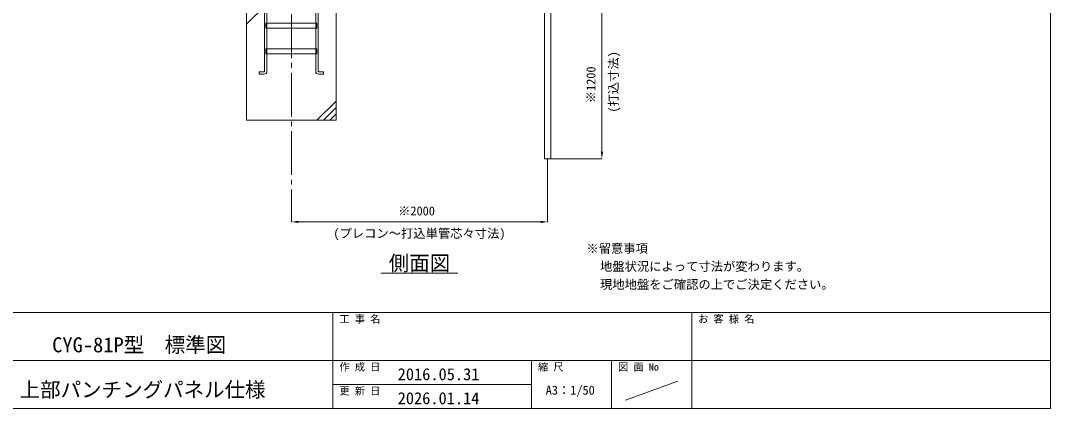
# Model space of a CAD drawing. Units: millimetres, scale not verified. Extents: x 14020 to 34145, y -14438 to 14438.
# Drawn here: x 26106 to 34145, y 562 to 3591 of the extents above; entities that cross this region are included whole.
import ezdxf
from ezdxf.enums import TextEntityAlignment as Align

# ---------------------------------------------------------------- set-up
doc = ezdxf.new("R2010")
doc.units = ezdxf.units.MM
doc.header["$LTSCALE"] = 38
doc.linetypes.add('CHAIN2', pattern=[12, 9, -1, 1, -1])
doc.linetypes.add('DASHED1', pattern=[1.8, 1.2, -0.6])
for name, color, linetype, lineweight in [('0-9_基礎工事用PCA小', 7, 'Continuous', 18), ('0-A_図面枠', 7, 'Continuous', 18), ('0-B_寸法', 3, 'Continuous', 18), ('0-D_単管', 7, 'Continuous', 18), ('1-3_通芯', 1, 'CHAIN2', 18), ('1-8_文字', 7, 'Continuous', 18)]:
    doc.layers.add(name, color=color, linetype=linetype, lineweight=lineweight)
doc.styles.add('ＭＳ ゴシック', font='')
doc.styles.get('ＭＳ ゴシック').set_extended_font_data('MS Gothic')

msp = doc.modelspace()

# ---------------------------------------------------------------- linework, layer by layer
at = {"layer": '0-9_基礎工事用PCA小'}
for p, q in [((27869.8, 3562.5), (28019.8, 3712.5)), ((28029.33, 3532.5), (28029.33, 3370.5)), ((28410.27, 3532.5), (28410.27, 3370.5)), ((28029.33, 3332.5), (28029.33, 3195.5)), ((28410.27, 3332.5), (28410.27, 3195.5)), ((28569.8, 2962.5), (28419.8, 2812.5)), ((28569.8, 2912.5), (28469.8, 2812.5)), ((28569.8, 2862.5), (28519.8, 2812.5))]:
    msp.add_line(p, q, dxfattribs=at)
at = {"layer": '0-9_基礎工事用PCA小', "color": 4, "linetype": 'DASHED1', "lineweight": 9}
for p, q in [((28029.33, 3570.5), (28029.33, 3532.5)), ((28410.27, 3570.5), (28410.27, 3532.5)), ((28029.33, 3370.5), (28029.33, 3332.5)), ((28410.27, 3370.5), (28410.27, 3332.5))]:
    msp.add_line(p, q, dxfattribs=at)
at = {"layer": '0-9_基礎工事用PCA小'}
for points in [[(27869.8, 2812.5), (28569.8, 2812.5), (28569.8, 3712.5), (27869.8, 3712.5)], [(28019.8, 3570.5), (28419.8, 3570.5), (28419.8, 3532.5), (28019.8, 3532.5)], [(28019.8, 3370.5), (28419.8, 3370.5), (28419.8, 3332.5), (28019.8, 3332.5)]]:
    msp.add_lwpolyline(points, close=True, dxfattribs=at)
for points in [[(28010.28, 3195.55), (28010.28, 3772.5), (28029.33, 3772.5), (28029.33, 3570.5)], [(28429.32, 3195.55), (28429.32, 3772.5), (28410.27, 3772.5), (28410.27, 3570.5)], [(28006.33, 3172.5), (27969.33, 3172.5), (27969.33, 3191.55), (28006.27, 3191.55)], [(28433.27, 3172.5), (28470.28, 3172.5), (28470.28, 3191.55), (28433.33, 3191.55)]]:
    msp.add_lwpolyline(points, dxfattribs=at)
for centre, radius, start, end in [((28006.27, 3195.55), 4, 270, 0), ((28006.33, 3195.5), 23, 270, 0), ((28433.27, 3195.5), 23, 180, 270), ((28433.33, 3195.55), 4, 180, 270)]:
    msp.add_arc(centre, radius, start, end, dxfattribs=at)
at = {"layer": '0-A_図面枠'}
for p, q in [((14019.8, 1312.5), (34144.8, 1312.5)), ((28544.8, 1312.5), (28544.8, 562.5)), ((31344.8, 1312.5), (31344.8, 562.5)), ((25744.8, 937.5), (34144.8, 937.5)), ((30094.8, 937.5), (30094.8, 562.5)), ((30719.8, 937.5), (30719.8, 562.5)), ((30094.8, 750), (28544.8, 750)), ((30827.77, 625.62), (31236.83, 774.38))]:
    msp.add_line(p, q, dxfattribs=at)
msp.add_lwpolyline([(14019.8, 14437.5), (34144.8, 14437.5), (34144.8, 562.5), (14019.8, 562.5)], close=True, dxfattribs=at)
at = {"layer": '0-B_寸法'}
for p, q in [((30644.1, 3657.5), (30644.1, 2567.5)), ((30219.8, 2511.5), (30219.8, 2018.05)), ((30220.8, 2512.5), (30645.1, 2512.5)), ((28219.8, 2218.05), (28219.8, 2018.05)), ((30164.8, 2019.05), (28274.8, 2019.05))]:
    msp.add_line(p, q, dxfattribs=at)
at = {"layer": '0-B_寸法', "color": 91}
for points in [[(30634.92, 2567.5), (30644.1, 2512.5), (30653.28, 2567.5)], [(28274.8, 2028.2), (28219.8, 2019.05), (28274.8, 2009.88)], [(30164.8, 2028.2), (30219.8, 2019.05), (30164.8, 2009.88)]]:
    msp.add_solid(points, dxfattribs=at)
at = {"layer": '0-D_単管'}
msp.add_lwpolyline([(30195.5, 3790.4), (30195.5, 2512.5), (30244.1, 2512.5), (30244.1, 3722.25)], dxfattribs=at)
at = {"layer": '1-3_通芯'}
msp.add_line((28219.8, 9112.5), (28219.8, 2219.05), dxfattribs=at)
at = {"layer": '1-8_文字'}
msp.add_line((28919.8, 1619.05), (29519.8, 1619.05), dxfattribs=at)

# ---------------------------------------------------------------- texts
at = {"layer": '0-A_図面枠', "style": 'ＭＳ ゴシック'}
for s, height, p in [('工 事 名', 58.65, (28594.8, 1214.5)), ('お 客 様 名', 58.65, (31394.8, 1214.5)), ('CYG-81P型\u3000標準図', 117.3, (26352.55, 965.3)), ('作 成 日\u3000', 58.65, (28594.8, 839.5)), ('縮 尺', 58.65, (30144.8, 839.5)), ('図 面 No', 58.65, (30769.8, 839.5)), ('2016.05.31', 93.84, (29049.52, 754.6)), ('上部パンチングパネル仕様', 117.3, (26098.62, 615.1)), ('更 新 日\u3000', 58.65, (28594.8, 652)), ('A3：1/50', 70.38, (30205.22, 648.9)), ('2026.01.14', 93.84, (29049.52, 567.1))]:
    msp.add_text(s, height=height, dxfattribs=at).set_placement(p, align=Align.BOTTOM_LEFT)
at = {"layer": '0-B_寸法', "style": 'ＭＳ ゴシック'}
for s, p in [('(打込寸法)', (30789.7, 2872.5)), ('※1200', (30614.55, 2945.68))]:
    msp.add_text(s, height=70.38, rotation=90, dxfattribs=at).set_placement(p, align=Align.BOTTOM_LEFT)
for s, p in [('※2000', (29052.97, 2048.6)), ('(プレコン～打込単管芯々寸法)', (28547.8, 1873.45))]:
    msp.add_text(s, height=70.38, dxfattribs=at).set_placement(p, align=Align.BOTTOM_LEFT)
at = {"layer": '1-8_文字', "style": 'ＭＳ ゴシック'}
for s, height, p in [('※留意事項', 70.38, (30522.95, 1755.78)), ('側面図', 117.3, (28979.8, 1603.05)), ('\u3000地盤状況によって寸法が変わります。', 70.38, (30533.17, 1615.43)), ('\u3000現地地盤をご確認の上でご決定ください。', 70.38, (30533.17, 1474.67))]:
    msp.add_text(s, height=height, dxfattribs=at).set_placement(p, align=Align.BOTTOM_LEFT)

doc.saveas('drawing.dxf')
